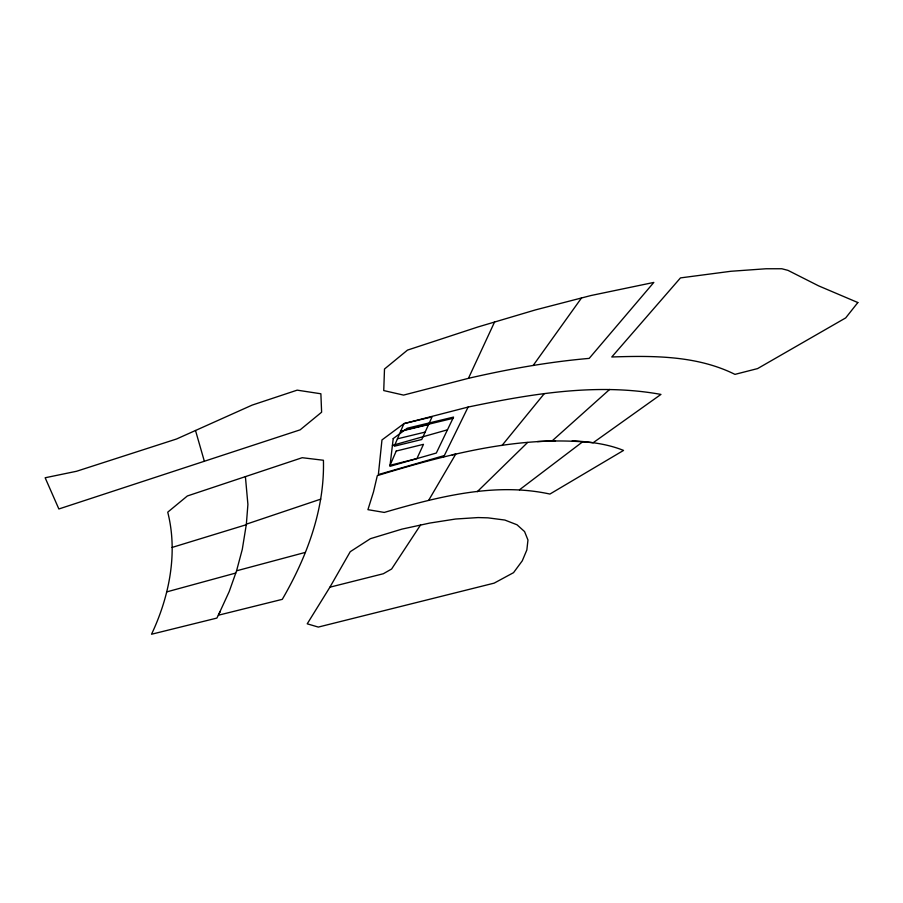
<?xml version="1.0" encoding="UTF-8"?>
<svg xmlns="http://www.w3.org/2000/svg" width="903" height="903" viewBox="0 0 903 903"><rect width="100%" height="100%" fill="white"/><g stroke="black" fill="none" stroke-linecap="round" stroke-linejoin="round"><path stroke-width="1.35" d="M220.039 611.884L216.878 618.081L151.523 634.245C169.279 596.691 178.117 553.02 167.732 512.17L187.35 495.973L302.2 457.708L323.421 460.259C324.798 509.506 306.693 557.298 282.289 599.344L218.345 615.225L229.193 591.6L236.563 570.809L242.286 549.374L246.361 524.169L320.779 499.122M468.443 378.323C508.208 369.169 548.505 361.9 589.185 358.389L653.817 282.436L591.014 295.518L535.513 309.887L477.935 326.976L407.49 350.104L384.497 369.022L383.741 390.57L403.562 395.096L468.443 378.323L494.663 321.818M443.666 456.929L468.115 407.061C531.19 393.911 596.748 382.748 660.94 394.419L593.124 442.763C519.868 434.851 446.793 454.491 377.319 475.621L373.492 491.932L367.927 509.664L384.26 512.43C437.436 497 494.539 481.976 549.916 494.054L623.555 450.416C607.256 443.858 589.67 441.77 572.254 440.799M428.722 500.217L455.733 454.107L452.222 454.852M329.911 587.187L307.223 623.826L318.319 627.077L494.167 583.135L513.536 572.66L522.273 560.819L526.855 549.938L527.962 540.017L524.575 531.585L517.013 524.778L504.845 520.049L487.97 517.848L478.116 517.566L455.586 519.022L429.839 523.051L401.97 529.113L370.433 538.673L350.24 551.699L329.911 587.187L383.324 573.744L391.62 569.003L420.595 524.903M533.142 365.501L581.577 297.866M501.978 445.518L544.317 393.606M477.236 491.717L527.623 442.47M552.173 440.856L609.638 389.441M519.462 489.81L582.909 441.612M195.511 430.494L176.525 439.005L76.541 471.276L45.15 477.766L58.864 508.976L300.146 429.839L321.615 412.208L320.881 393.776L297.166 390.152L252.163 405.097L195.511 430.494L204.349 461.241M172.078 547.444L246.316 524.711L247.907 504.438L245.402 476.626M444.332 455.563L378.368 474.572L381.969 439.942L403.946 423.62L468.115 407.061M392.41 445.393L447.459 429.817M166.807 591.871L235.751 573.044M236.563 570.809L305.214 552.433M397.433 438.824L425.132 432.097M404.883 429.952L452.956 418.349M400.661 431.284L428.575 424.545M537.409 441.544L555.503 440.709M393.223 438.576L389.927 466.354L436.318 453.035L453.577 417.073L407.197 428.248L393.223 438.576M403.946 423.62L394.261 446.24L421.757 439.513L432.074 416.881L403.946 423.62M396.225 451.037L390.051 465.305L416.915 458.6L423.496 444.321L396.225 451.037M857.85 302.539L845.693 317.912L757.583 368.593L734.963 374.373C696.902 355.455 653.275 355.601 611.782 356.978L680.478 277.898L730.945 271.272L765.981 268.767L781.817 268.755L787.969 270.358L818.603 285.856L857.85 302.539"/></g></svg>
